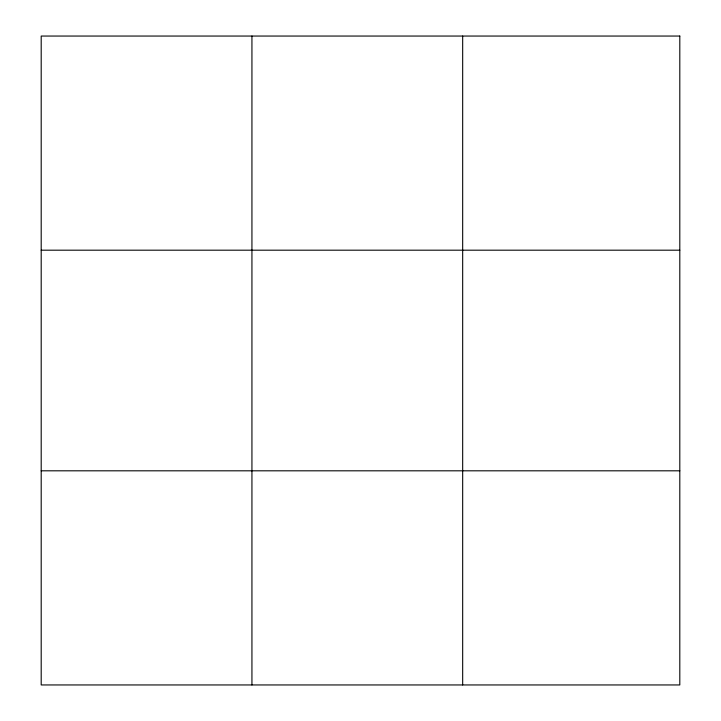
<?xml version="1.0" encoding="UTF-8"?>
<svg xmlns="http://www.w3.org/2000/svg" width="721" height="721" viewBox="0 0 721 721"><rect width="100%" height="100%" fill="white"/><g stroke="black" fill="none" stroke-linecap="round" stroke-linejoin="round"><path stroke-width="1.08" d="M251.935 684.95L251.935 36.05M462.675 684.95L462.675 36.05M41.196 250.187L679.804 250.187M41.196 470.813L679.804 470.813M679.804 36.05L679.804 684.95L41.196 684.95L41.196 36.05L679.804 36.05"/></g></svg>
